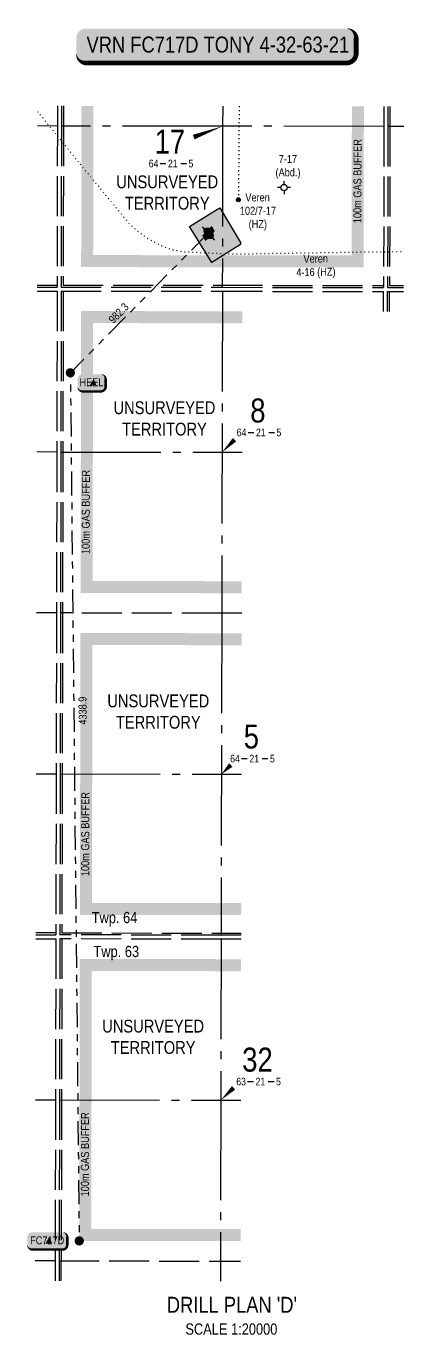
# Model space of a CAD drawing. Extents: x 488725 to 500076, y 6037625 to 6043497.
# Drawn here: x 497947 to 498419, y 6038045 to 6039679 of the extents above; entities that cross this region are included whole.
import ezdxf
from ezdxf.enums import TextEntityAlignment as Align

# ---------------------------------------------------------------- set-up
doc = ezdxf.new("R2010")
doc.units = 0
doc.header["$LTSCALE"] = 5
for name, pattern in [('foc-DOT', [1, 0.2, -0.8]), ('foc-DRILLPATH', [14.75, 6, -1.75, 1.75, -1.75, 1.75, -1.75]), ('foc-QUARTERLINE', [33, 25, -3, 2, -3]), ('foc-UNSURVEYED', [12.5, 10, -2.5])]:
    doc.linetypes.add(name, pattern=pattern)
for name, color, linetype in [('10', 1, 'Continuous'), ('9', 3, 'Continuous'), ('ABADATA-DRILL-T', 8, 'Continuous'), ('AS-DRILL', 8, 'foc-DOT'), ('AS-TARGET-GAS', 182, 'Continuous'), ('AS-TARGET-GAS-H', 181, 'Continuous'), ('D-TXT', 6, 'Continuous'), ('DETAIL-T', 7, 'Continuous'), ('L-BD', 7, 'Continuous'), ('L-MON', 1, 'Continuous'), ('L-QSEC', 8, 'foc-QUARTERLINE'), ('L-SECLBL', 7, 'Continuous'), ('L-UNS-T', 3, 'Continuous'), ('L-USEC', 7, 'foc-UNSURVEYED'), ('P-PDRILLPATH', 12, 'foc-DRILLPATH'), ('P-PROPOSED', 10, 'Continuous'), ('P-PROPOSED-H', 21, 'Continuous')]:
    doc.layers.add(name, color=color, linetype=linetype)
doc.styles.add('80', font='ARIALN.TTF', dxfattribs={"height": 10})
doc.styles.add('80CG', font='ARIALN.TTF', dxfattribs={"height": 10})
doc.styles.add('80L', font='ARIALN.TTF', dxfattribs={"height": 10})
doc.styles.add('SIMPLEX', font='ARIALN.TTF')

# ---------------------------------------------------------------- blocks, each defined once
blk = doc.blocks.new('WC')
at = {"layer": 'L-MON'}
h = blk.add_hatch(color=255, dxfattribs=at)
h.dxf.hatch_style = 1
edge = h.paths.add_edge_path()
edge.add_arc((0, 0), 0.9, 0, 360)
at = {"layer": 'L-MON', "color": 240, "flags": 128}
for points in [[(-0.62, 0.5), (-1.23, 1.12)], [(0.52, 0.61), (1.13, 1.21)], [(-1.18, -1.18), (-0.56, -0.57)], [(1.16, -1.18), (0.56, -0.57)]]:
    blk.add_lwpolyline(points, dxfattribs=at)
at = {"layer": 'L-MON', "color": 240}
for radius in [0.8, 0.373]:
    blk.add_circle((0, 0), radius, dxfattribs=at)
blk = doc.blocks.new('BH-Existing')
at = {"layer": 'ABADATA-DRILL-T'}
h = blk.add_hatch(color=256, dxfattribs=at)
h.dxf.hatch_style = 1
edge = h.paths.add_edge_path()
edge.add_arc((0, 0), 0.5, 0, 360)
blk.add_circle((0, 0), 0.5, dxfattribs=at)
blk = doc.blocks.new('L-SECLBL')
at = {"layer": '9', "color": 7}
for p, q in [((-5.1, -27.8), (-12.3, -27.8)), ((20.7, -27.8), (13.5, -27.8))]:
    blk.add_line(p, q, dxfattribs=at)
at = {"layer": '10', "color": 2, "style": 'SIMPLEX'}
blk.add_attdef('SEC', text='', height=30, dxfattribs=at).set_placement((0, 0), align=Align.MIDDLE)
at = {"layer": '10', "color": 5, "style": '80L'}
blk.add_attdef('TWP', text='', height=9.5, dxfattribs=at).set_placement((-14.4, -27.4), align=Align.MIDDLE_RIGHT)
blk.add_attdef('RGE', text='', height=9.5, dxfattribs=at).set_placement((3.6, -27.4), align=Align.MIDDLE_CENTER)
blk.add_attdef('MER', text='', height=9.5, dxfattribs=at).set_placement((23.2, -27.4), align=Align.MIDDLE_LEFT)
blk = doc.blocks.new('GABD')
for p, q in [((-0.81, 0), (-1.62, 0)), ((0, 0.81), (0, 1.62)), ((1.62, 0), (0.81, 0)), ((0, -0.81), (0, -1.62))]:
    blk.add_line(p, q)
blk.add_circle((0, 0), 0.8)
blk = doc.blocks.new('plbh')
at = {"layer": 'L-MON'}
h = blk.add_hatch(color=255, dxfattribs=at)
h.dxf.hatch_style = 1
edge = h.paths.add_edge_path()
edge.add_arc((0, 0), 1.16, 0, 360)
h = blk.add_hatch(color=256, dxfattribs=at)
h.dxf.hatch_style = 1
h.paths.add_polyline_path([(-0.96, 0, 1), (0.96, 0, 1)])
h.paths.add_polyline_path([(0.91, 0, -1), (-0.91, 0, -1)], flags=16)
h.paths.add_polyline_path([(0.45, 0, -1), (-0.45, 0, -1)], flags=0)
h = blk.add_hatch(color=256, dxfattribs=at)
h.dxf.hatch_style = 1
h.paths.add_polyline_path([(-0.45, 0, 1), (0.45, 0, 1)])
h.paths.add_polyline_path([(0.4, 0, -1), (-0.4, 0, -1)], flags=16)
at = {"layer": 'L-MON', "color": 240}
for radius in [0.96, 0.91, 0.45, 0.4]:
    blk.add_circle((0, 0), radius, dxfattribs=at)
blk = doc.blocks.new('*U523')
h = blk.add_hatch(color=254)
edge = h.paths.add_edge_path()
edge.add_line((-19, -11.5), (19, -11.5))
edge.add_arc((19, -5.5), 6, 270, 360)
edge.add_line((25, -5.5), (25, 4))
edge.add_arc((19, 4), 6, 0, 90)
edge.add_line((19, 10), (-19, 10))
edge.add_arc((-19, 4), 6, 90, 180)
edge.add_line((-25, 4), (-25, -5.5))
edge.add_arc((-19, -5.5), 6, 180, 270)
at = {"color": 1, "flags": 128}
blk.add_lwpolyline([(-19, -11.5, 3, 3, 0), (19, -11.5, 3, 3, 0.414214), (25, -5.5, 3, 3, 0), (25, 4, 3, 0, 0.414214), (19, 10, 0, 0, 0), (-19, 10, 0, 0, 0.414214), (-25, 4, 0, 0, 0), (-25, -5.5, 0, 3, 0.414214)], format="xyseb", close=True, dxfattribs=at)
blk.add_lwpolyline([(5.8, -3.4, 0, 10, 0), (0, 0, 5, 5, 0)], format="xyseb", dxfattribs=at)
at = {"color": 1, "style": '80'}
blk.add_attdef('ENTER_TEXT_001', (-36, -5), '', height=10, dxfattribs=at)
blk = doc.blocks.new('*U524')
h = blk.add_hatch(color=254)
edge = h.paths.add_edge_path()
edge.add_line((-11.5, -11.5), (11.5, -11.5))
edge.add_arc((11.5, -5.5), 6, 270, 360)
edge.add_line((17.5, -5.5), (17.5, 4))
edge.add_arc((11.5, 4), 6, 0, 90)
edge.add_line((11.5, 10), (-11.5, 10))
edge.add_arc((-11.5, 4), 6, 90, 180)
edge.add_line((-17.5, 4), (-17.5, -5.5))
edge.add_arc((-11.5, -5.5), 6, 180, 270)
at = {"color": 1, "flags": 128}
blk.add_lwpolyline([(-11.5, -11.5, 3, 3, 0), (11.5, -11.5, 3, 3, 0.414214), (17.5, -5.5, 3, 3, 0), (17.5, 4, 3, 0, 0.414214), (11.5, 10, 0, 0, 0), (-11.5, 10, 0, 0, 0.414214), (-17.5, 4, 0, 0, 0), (-17.5, -5.5, 0, 3, 0.414214)], format="xyseb", close=True, dxfattribs=at)
blk.add_lwpolyline([(5.8, -3.4, 0, 10, 0), (0, 0, 5, 5, 0)], format="xyseb", dxfattribs=at)
at = {"color": 1, "style": '80'}
blk.add_attdef('ENTER_TEXT_001', (-36, -5), '', height=10, dxfattribs=at)
blk = doc.blocks.new('*U525')
h = blk.add_hatch(color=255)
edge = h.paths.add_edge_path()
edge.add_line((-81.5, -11.5), (81.5, -11.5))
edge.add_arc((81.5, -5.5), 6, 270, 360)
edge.add_line((87.5, -5.5), (87.5, 4))
edge.add_arc((81.5, 4), 6, 0, 90)
edge.add_line((81.5, 10), (-81.5, 10))
edge.add_arc((-81.5, 4), 6, 90, 180)
edge.add_line((-87.5, 4), (-87.5, -5.5))
edge.add_arc((-81.5, -5.5), 6, 180, 270)
at = {"color": 14, "flags": 128}
blk.add_lwpolyline([(-81.5, -11.5, 3, 3, 0), (81.5, -11.5, 3, 3, 0.414214), (87.5, -5.5, 3, 3, 0), (87.5, 4, 3, 0, 0.414214), (81.5, 10, 0, 0, 0), (-81.5, 10, 0, 0, 0.414214), (-87.5, 4, 0, 0, 0), (-87.5, -5.5, 0, 3, 0.414214)], format="xyseb", close=True, dxfattribs=at)
at = {"color": 14, "style": '80'}
blk.add_attdef('ENTER_TEXT_001', (-26.85, -4.92), '', height=10, dxfattribs=at)

msp = doc.modelspace()

# ---------------------------------------------------------------- hatches: boundary and pattern name
at = {"layer": 'AS-TARGET-GAS-H'}
h = msp.add_hatch(color=256, dxfattribs=at)
h.dxf.hatch_style = 1
h.paths.add_polyline_path([(498368.962, 6039579.151), (498353.97, 6039579.177), (498353.65, 6039393.006), (498030.701, 6039393.46), (498031.088, 6039579.597), (498016.096, 6039579.628), (498015.678, 6039378.489), (498368.617, 6039377.993)])
h = msp.add_hatch(color=256, dxfattribs=at)
h.dxf.hatch_style = 1
h.paths.add_polyline_path([(498216.423, 6038986.177), (498029.992, 6038986.437), (498030.661, 6039308.537), (498217.034, 6039308.275), (498217.063, 6039323.268), (498015.7, 6039323.55), (498014.968, 6038971.466), (498216.395, 6038971.185)])
h = msp.add_hatch(color=256, dxfattribs=at)
h.dxf.hatch_style = 1
h.paths.add_polyline_path([(498216.3, 6038921.212), (498014.865, 6038921.495), (498014.133, 6038569.415), (498215.632, 6038569.133), (498215.661, 6038584.125), (498029.156, 6038584.386), (498029.826, 6038906.482), (498216.271, 6038906.22)])
h = msp.add_hatch(color=256, dxfattribs=at)
h.dxf.hatch_style = 1
h.paths.add_polyline_path([(498215.528, 6038514.131), (498014.019, 6038514.413), (498013.289, 6038162.346), (498214.861, 6038162.064), (498214.889, 6038177.056), (498028.312, 6038177.317), (498028.98, 6038499.4), (498215.499, 6038499.139)])
at = {"layer": 'P-PROPOSED-H'}
h = msp.add_hatch(color=256, dxfattribs=at)
h.dxf.hatch_style = 1
h.paths.add_polyline_path([(498151.002, 6039429.142), (498183.92, 6039449.573), (498188.799, 6039452.515), (498214.97, 6039409.12), (498214.796, 6039406.671), (498178.81, 6039384.337)])

# ---------------------------------------------------------------- linework, layer by layer
at = {"layer": 'AS-DRILL', "flags": 128}
for points in [[(497961.063, 6039572.922), (497963.374, 6039570.132), (497967.682, 6039564.755), (497976.425, 6039554.116), (497980.768, 6039548.784), (497985.121, 6039543.444), (497989.487, 6039538.12), (497993.804, 6039532.76), (497998.13, 6039527.399), (498002.445, 6039522.032), (498006.743, 6039516.647), (498015.388, 6039505.919), (498024.069, 6039495.255), (498028.412, 6039489.918), (498037.233, 6039479.371), (498041.614, 6039474.069), (498045.952, 6039468.725), (498050.35, 6039463.437), (498054.74, 6039458.153), (498059.173, 6039452.901), (498063.584, 6039447.619), (498067.892, 6039442.267), (498072.257, 6039436.96), (498076.856, 6039431.85), (498081.833, 6039427.088), (498087.136, 6039422.716), (498092.619, 6039418.584), (498098.334, 6039414.796), (498104.297, 6039411.377), (498110.333, 6039408.085), (498116.51, 6039405.063), (498122.837, 6039402.373), (498129.346, 6039400.198), (498142.85, 6039397.754), (498149.699, 6039397.407), (498163.445, 6039396.845), (498177.183, 6039396.074), (498180.062, 6039396.002), (498190.954, 6039395.524), (498194.388, 6039395.297), (498201.275, 6039394.986), (498204.167, 6039394.916), (498211.065, 6039394.892), (498217.95, 6039395), (498228.293, 6039395.144), (498235.173, 6039395.266), (498242.061, 6039395.422), (498248.941, 6039395.555), (498255.822, 6039395.689), (498262.702, 6039395.833), (498269.585, 6039395.946), (498276.47, 6039396.025), (498283.346, 6039396.121), (498290.226, 6039396.21), (498297.114, 6039396.284), (498304.014, 6039396.367), (498310.882, 6039396.476), (498317.769, 6039396.597), (498324.66, 6039396.706), (498331.538, 6039396.807), (498338.418, 6039396.898), (498352.206, 6039397.123), (498359.094, 6039397.281), (498372.86, 6039397.591), (498379.738, 6039397.715), (498386.58, 6039397.739), (498393.47, 6039397.697), (498400.36, 6039397.711), (498414.125, 6039397.811), (498418.571, 6039397.871)], [(498213.154, 6039579.341), (498213.132, 6039576.249), (498213.028, 6039569.031), (498212.925, 6039561.787), (498212.916, 6039554.577), (498212.888, 6039547.352), (498212.854, 6039540.137), (498212.841, 6039532.912), (498212.885, 6039525.691), (498212.909, 6039518.466), (498212.778, 6039511.254), (498212.537, 6039504.024), (498212.276, 6039496.807), (498212.127, 6039489.598), (498212.101, 6039482.355), (498212.128, 6039475.127), (498212.139, 6039467.882), (498212.138, 6039466.035), (498212.142, 6039462.535)]]:
    msp.add_lwpolyline(points, dxfattribs=at)
at = {"layer": 'L-QSEC'}
for p, q in [((498192.526, 6039579.394), (498192.478, 6039554.381)), ((497986.025, 6039554.674), (497961.012, 6039554.709)), ((498192.478, 6039554.381), (497991.057, 6039554.662)), ((498192.478, 6039554.381), (498192.095, 6039353.254)), ((498393.906, 6039554.1), (498192.478, 6039554.381)), ((498418.893, 6039554.064), (498398.938, 6039554.093)), ((498192.123, 6039348.29), (498191.36, 6038946.234)), ((497985.32, 6039147.552), (497960.333, 6039147.588)), ((497990.348, 6039147.545), (498216.729, 6039147.227)), ((498191.36, 6038946.234), (498190.598, 6038544.181)), ((497959.497, 6038745.531), (497984.484, 6038745.496)), ((497989.512, 6038745.489), (498215.966, 6038745.171)), ((498190.588, 6038539.153), (498190.207, 6038338.132)), ((497958.652, 6038338.458), (497983.639, 6038338.423)), ((497988.667, 6038338.416), (498215.194, 6038338.097)), ((498190.207, 6038338.132), (498189.826, 6038137.113)), ((498189.826, 6038137.113), (498189.779, 6038112.126))]:
    msp.add_line(p, q, dxfattribs=at)
at = {"layer": 'L-SECLBL', "flags": 128}
for points in [[(498192.478, 6039554.381, 0, 5.997, 0), (498156.335, 6039540.87, 0, 0, 0)], [(498191.742, 6039147.262, 0, 5.997, 0), (498207.427, 6039162.935, 0, 0, 0)], [(498190.979, 6038745.206, 0, 5.997, 0), (498202.629, 6038756.581, 0, 0, 0)], [(498190.207, 6038338.132, 0, 5.997, 0), (498206.173, 6038353.434, 0, 0, 0)]]:
    msp.add_lwpolyline(points, format="xyseb", dxfattribs=at)
at = {"layer": 'L-USEC'}
for p, q in [((497986.077, 6039579.687), (497986.025, 6039554.674)), ((497991.109, 6039579.68), (497991.057, 6039554.663)), ((497993.626, 6039579.676), (497993.574, 6039554.658)), ((498393.949, 6039579.108), (498393.906, 6039554.1)), ((498398.981, 6039579.101), (498398.938, 6039554.091)), ((498401.498, 6039579.097), (498401.455, 6039554.087)), ((497986.025, 6039554.674), (497985.612, 6039356.056)), ((497991.057, 6039554.663), (497990.644, 6039356.046)), ((497993.574, 6039554.658), (497993.161, 6039356.04)), ((498393.906, 6039554.1), (498393.565, 6039355.483)), ((498398.938, 6039554.091), (498398.597, 6039355.474)), ((498401.455, 6039554.087), (498401.114, 6039355.47)), ((497960.758, 6039353.58), (497985.604, 6039353.544)), ((497960.761, 6039356.097), (497985.607, 6039356.061)), ((497985.603, 6039353.544), (497985.607, 6039353.544)), ((497985.607, 6039356.061), (497985.612, 6039356.061)), ((497985.612, 6039356.056), (497985.607, 6039353.544)), ((497990.644, 6039356.046), (497990.639, 6039353.537)), ((497990.639, 6039353.537), (498192.096, 6039353.254)), ((497993.161, 6039356.051), (498192.1, 6039355.771)), ((498192.096, 6039353.254), (498393.56, 6039352.971)), ((498192.1, 6039355.771), (498393.563, 6039355.488)), ((498393.56, 6039352.971), (498393.561, 6039352.971)), ((498393.565, 6039355.483), (498393.561, 6039352.971)), ((498393.563, 6039355.488), (498393.565, 6039355.488)), ((498398.597, 6039355.474), (498398.593, 6039352.964)), ((498398.593, 6039352.964), (498418.547, 6039352.935)), ((498401.114, 6039355.477), (498418.551, 6039355.452)), ((497960.751, 6039348.616), (497985.738, 6039348.58)), ((497985.738, 6039348.58), (497985.32, 6039147.552)), ((497990.765, 6039348.573), (497990.348, 6039147.542)), ((497990.765, 6039348.573), (498192.123, 6039348.29)), ((497993.278, 6039348.569), (497992.86, 6039147.542)), ((498192.123, 6039348.29), (498393.482, 6039348.007)), ((498393.439, 6039323.013), (498393.482, 6039348.007)), ((498398.466, 6039323.006), (498398.509, 6039348)), ((498398.509, 6039348), (498418.469, 6039347.971)), ((498400.978, 6039323.002), (498401.021, 6039347.996)), ((497985.32, 6039147.552), (497984.902, 6038946.524)), ((497990.348, 6039147.542), (497989.929, 6038946.513)), ((497992.86, 6039147.542), (497992.442, 6038946.513)), ((497984.902, 6038946.524), (497959.915, 6038946.559)), ((497984.902, 6038946.524), (497984.484, 6038745.496)), ((497989.929, 6038946.513), (497989.512, 6038745.485)), ((498191.36, 6038946.234), (497989.929, 6038946.517)), ((497992.442, 6038946.513), (497992.024, 6038745.485)), ((498216.347, 6038946.199), (498191.36, 6038946.234)), ((497984.484, 6038745.496), (497984.066, 6038544.47)), ((497989.512, 6038745.485), (497989.094, 6038544.463)), ((497992.024, 6038745.485), (497991.611, 6038546.972)), ((497959.069, 6038539.477), (497984.056, 6038539.442)), ((497959.079, 6038544.505), (497984.066, 6038544.47)), ((497984.072, 6038546.982), (497959.085, 6038547.017)), ((497984.056, 6038539.442), (497983.639, 6038338.423)), ((497989.083, 6038539.435), (497988.667, 6038338.412)), ((498190.588, 6038539.153), (497989.083, 6038539.435)), ((498190.595, 6038544.181), (497989.094, 6038544.463)), ((497991.596, 6038539.432), (497991.179, 6038338.412)), ((497991.611, 6038546.972), (498190.602, 6038546.693)), ((498215.575, 6038539.118), (498190.588, 6038539.153)), ((498215.585, 6038544.146), (498190.595, 6038544.181)), ((498190.602, 6038546.693), (498215.589, 6038546.658)), ((497983.639, 6038338.423), (497983.222, 6038137.405)), ((497988.667, 6038338.412), (497988.25, 6038137.394)), ((497991.179, 6038338.412), (497990.762, 6038137.394)), ((497983.222, 6038137.405), (497958.235, 6038137.44)), ((497983.222, 6038137.405), (497983.171, 6038112.418)), ((497988.25, 6038137.394), (497988.198, 6038112.411)), ((497988.25, 6038137.397), (498189.826, 6038137.113)), ((497990.71, 6038112.407), (497990.762, 6038137.394)), ((498189.826, 6038137.113), (498214.813, 6038137.078))]:
    msp.add_line(p, q, dxfattribs=at)
at = {"layer": 'P-PDRILLPATH', "flags": 128}
msp.add_lwpolyline([(498174.661, 6039421.117), (498002.218, 6039246.451), (498013.294, 6038162.354)], dxfattribs=at)
at = {"layer": 'P-PROPOSED', "flags": 128}
msp.add_lwpolyline([(498151.002, 6039429.142), (498183.92, 6039449.573), (498188.799, 6039452.515), (498214.97, 6039409.12), (498214.796, 6039406.671), (498178.81, 6039384.337), (498151.002, 6039429.142)], close=True, dxfattribs=at)

# ---------------------------------------------------------------- block references
ref = msp.add_blockref('*U525', (498184.464, 6039656.374), dxfattribs=dict(xscale=1.998433534649899, yscale=1.998433534649899, zscale=1.998433534649899))
ref.add_attrib('ENTER_TEXT_001', 'VRN FC717D TONY 4-32-63-21', (498022.421, 6039646.375), dxfattribs={"color": 14, "height": 19.98434, "style": '80'})
at = {"layer": 'ABADATA-DRILL-T', "linetype": 'Continuous', "xscale": 4.9974073, "yscale": 4.9974073, "zscale": 4.9974073}
msp.add_blockref('GABD', (498269.163, 6039477.736), dxfattribs=at)
at = {"layer": 'ABADATA-DRILL-T', "xscale": 4.9974073, "yscale": 4.9974073, "zscale": 4.9974073}
msp.add_blockref('BH-Existing', (498212.142, 6039462.535), dxfattribs=at)
at = {"layer": 'L-BD', "linetype": 'Continuous'}
ref = msp.add_blockref('*U524', (498028.835, 6039234.713), dxfattribs=dict(at, xscale=0.99948146, yscale=0.99948146, zscale=0.99948146))
ref.add_attrib('ENTER_TEXT_001', 'HEEL', (498013.658, 6039229.716), dxfattribs={"layer": '0', "color": 1, "height": 9.9948, "style": '80'})
ref = msp.add_blockref('*U523', (497973.466, 6038163.028), dxfattribs=dict(at, xscale=0.9989517148365709, yscale=0.9989517148365709, zscale=0.9989517148365709))
ref.add_attrib('ENTER_TEXT_001', 'FC717D', (497951.998, 6038158.03), dxfattribs={"layer": '0', "color": 1, "height": 9.9895, "style": '80'})
at = {"layer": 'L-MON', "color": 2, "xscale": 4.9974073, "yscale": 4.9974073, "zscale": 4.9974073}
for p in [(498173.361, 6039423.204), (498174.011, 6039422.161), (498174.661, 6039421.117), (498175.311, 6039420.074), (498175.96, 6039419.03), (498176.61, 6039417.986)]:
    msp.add_blockref('WC', p, dxfattribs=at)
at = {"layer": 'L-MON', "xscale": 4.9974073, "yscale": 4.9974073, "zscale": 4.9974073}
for p in [(498002.218, 6039246.451), (498013.294, 6038162.354)]:
    msp.add_blockref('plbh', p, dxfattribs=at)
at = {"layer": 'L-SECLBL', "xscale": 0.99948146, "yscale": 0.99948146, "zscale": 0.99948146}
for p, values in [((498126.613, 6039535.215), {'SEC': '17', 'TWP': '64', 'RGE': '21', 'MER': '5'}), ((498236.551, 6039199.383), {'SEC': '8', 'TWP': '64', 'RGE': '21', 'MER': '5'}), ((498228.38, 6038792.033), {'SEC': '5', 'TWP': '64', 'RGE': '21', 'MER': '5'}), ((498236.037, 6038388.715), {'SEC': '32', 'TWP': '63', 'RGE': '21', 'MER': '5'})]:
    msp.add_blockref('L-SECLBL', p, dxfattribs=at).add_auto_attribs(values)

# ---------------------------------------------------------------- texts
at = {"layer": 'ABADATA-DRILL-T', "linetype": 'Continuous', "insert": (498256.484, 6039518.442), "char_height": 9.99481, "attachment_point": 1, "style": '80L'}
msp.add_mtext_dynamic_manual_height_columns('\\pi6.0698,t36.054;7-17\\P\\pi2.0951,tz;(Abd.)', width=33.98375, gutter_width=200.105, heights=[0], dxfattribs=at)
at = {"layer": 'ABADATA-DRILL-T', "insert": (498212.838, 6039470.477), "char_height": 9.99481, "attachment_point": 1, "style": '80L'}
msp.add_mtext_dynamic_manual_height_columns('\\pi8.0454;Veren\\P\\pi1.1765;102/7-17\\P\\pi12.143;(HZ)', width=45.78213, gutter_width=50.026, heights=[0], dxfattribs=at)
at = {"layer": 'ABADATA-DRILL-T', "insert": (498284.033, 6039393.668), "char_height": 9.99481, "attachment_point": 1, "rotation": 0.946002, "style": '80L'}
msp.add_mtext_dynamic_manual_height_columns('\\pi9.3756;Veren\\P\\pi0.14435;4-16 (HZ)', width=48.44243, gutter_width=50.026, heights=[0], dxfattribs=at)
at = {"layer": 'AS-TARGET-GAS', "char_height": 9.99481, "attachment_point": 1, "rotation": 89.90151, "style": '80L'}
for insert in [(498355.872, 6039433.342), (498016.424, 6039020.153), (498015.748, 6038617.9), (498015.354, 6038217.948)]:
    msp.add_mtext_dynamic_manual_height_columns('100m GAS BUFFER', width=104.97722, gutter_width=190, heights=[0], dxfattribs=dict(at, insert=insert))
at = {"layer": 'D-TXT', "color": 3, "char_height": 13.9927, "attachment_point": 1, "style": '80L'}
for s, insert in [('Twp. 64', (498028.902, 6038573.155)), ('Twp. 63', (498031.094, 6038530.812))]:
    msp.add_mtext_dynamic_manual_height_columns(s, width=101.3954, gutter_width=47.5, heights=[0], dxfattribs=dict(at, insert=insert))
at = {"layer": 'DETAIL-T', "color": 3, "insert": (498082.016, 6038092.528), "char_height": 19.98434, "width": 241.29326, "attachment_point": 1, "style": '80CG'}
msp.add_mtext("\\pi40.723;DRILL PLAN 'D'\\P\\pi63.941;{\\H0.7x;SCALE 1:20000}", dxfattribs=at)
at = {"layer": 'L-BD', "style": '80L'}
for s, rotation, p in [('982.3', 45.3671, (498062.467, 6039320.991)), ('4338.9', 90.5853, (498017.535, 6038824.493))]:
    msp.add_text(s, height=9.9948, rotation=rotation, dxfattribs=at).set_placement(p, align=Align.MIDDLE)
at = {"layer": 'L-UNS-T', "color": 3, "char_height": 16.00834, "attachment_point": 5, "style": '80L'}
for insert in [(498123.279, 6039471.488), (498119.788, 6039189.378), (498112.085, 6038823.271), (498105.655, 6038417.091)]:
    msp.add_mtext_dynamic_manual_height_columns('UNSURVEYED TERRITORY', width=126.34853, gutter_width=47.475, heights=[0], dxfattribs=dict(at, insert=insert))

doc.saveas('drawing.dxf')
